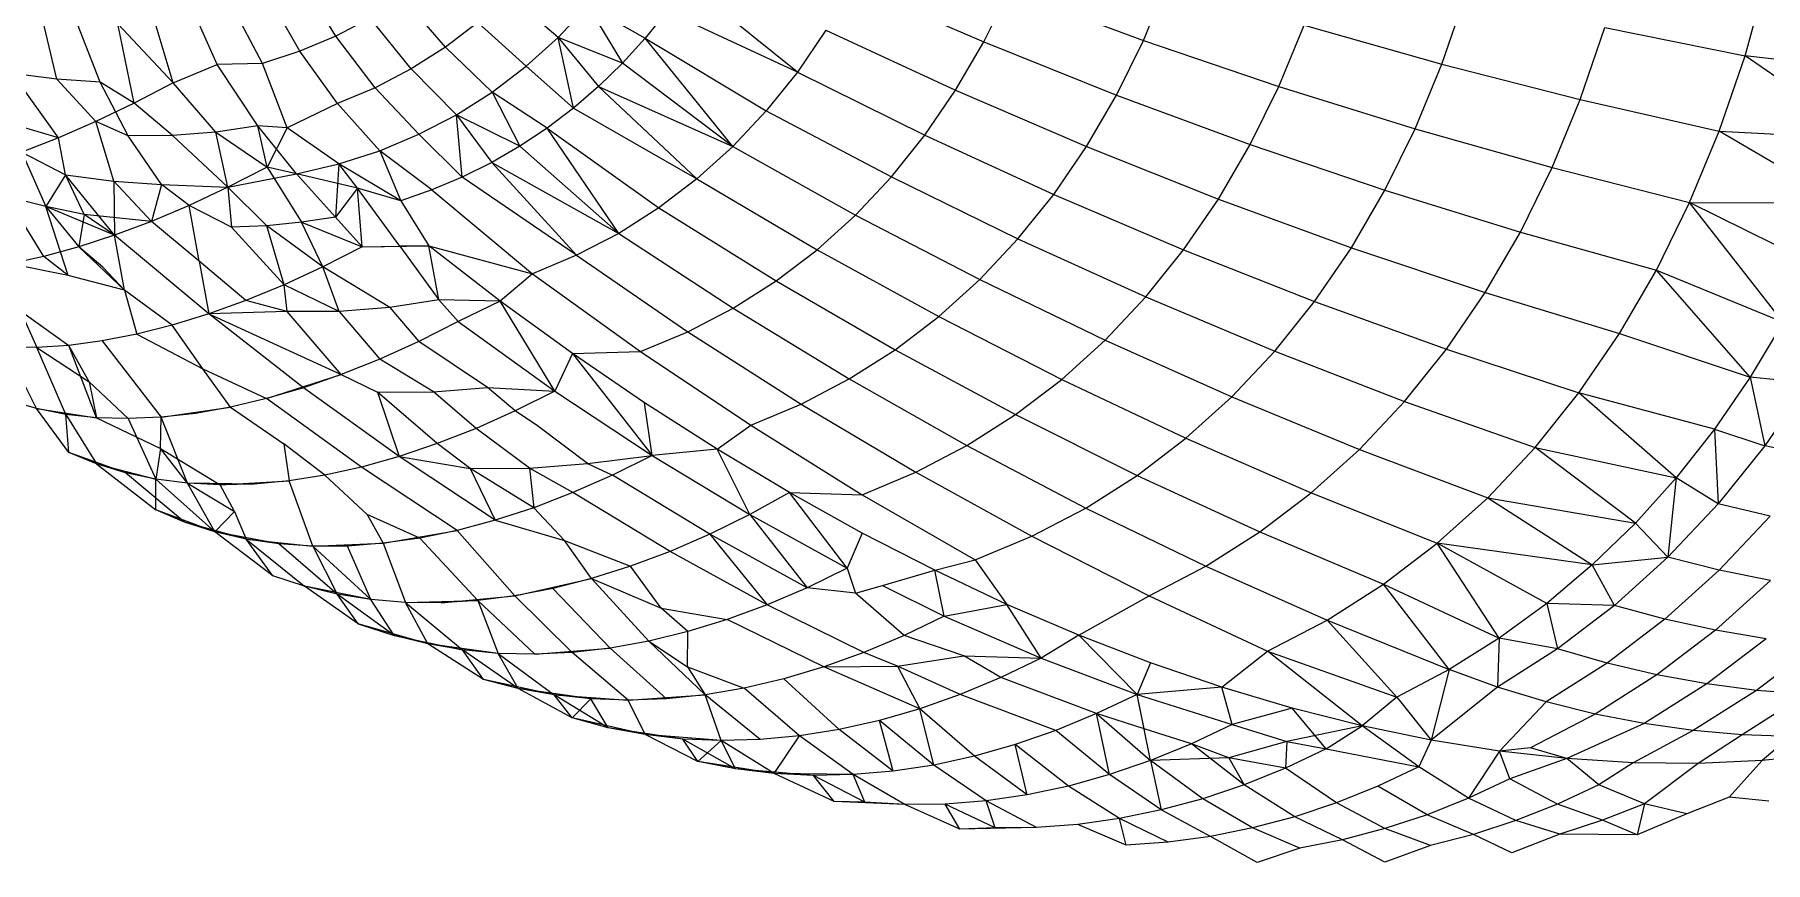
# Model space of a CAD drawing. Header units: inches. Extents: x 17 to 4615, y 5 to 3256.
# Drawn here: x 3233.733 to 3235.395, y 2579.29 to 2580.085 of the extents above; entities that cross this region are included whole.
import ezdxf

# ---------------------------------------------------------------- set-up
doc = ezdxf.new("R2010")
doc.units = ezdxf.units.IN
doc.header["$MEASUREMENT"] = 0

msp = doc.modelspace()

# ---------------------------------------------------------------- linework, layer by layer
for p, q in [((3235.3754, 2580.0646), (3235.3964, 2580.1402)), ((3233.9875, 2580.0691), (3233.9566, 2580.1233)), ((3234.022, 2580.0835), (3233.9894, 2580.1371)), ((3234.2354, 2580.0824), (3234.1876, 2580.1232)), ((3234.4652, 2580.0491), (3234.3592, 2580.1345)), ((3234.5179, 2580.1325), (3234.6442, 2580.0781)), ((3234.6442, 2580.0781), (3234.6685, 2580.1273)), ((3234.6685, 2580.1273), (3234.7976, 2580.0796)), ((3234.7976, 2580.0796), (3234.8206, 2580.1352)), ((3235.0843, 2580.0568), (3235.1068, 2580.1224)), ((3233.7539, 2580.0423), (3233.7393, 2580.1045)), ((3233.8656, 2580.0388), (3233.8416, 2580.1192)), ((3233.9516, 2580.0574), (3233.9224, 2580.1123)), ((3234.1271, 2580.073), (3234.0864, 2580.1207)), ((3234.2354, 2580.0824), (3234.264, 2580.1128)), ((3234.264, 2580.1128), (3234.3191, 2580.0818)), ((3234.264, 2580.1128), (3234.2973, 2580.0578)), ((3234.3398, 2580.1074), (3234.3191, 2580.0818)), ((3234.4652, 2580.0491), (3234.3398, 2580.1074)), ((3233.7955, 2580.0395), (3233.7737, 2580.0952)), ((3233.8281, 2580.0194), (3233.8125, 2580.0954)), ((3233.8125, 2580.0954), (3233.8656, 2580.0388)), ((3233.908, 2580.0563), (3233.8869, 2580.1039)), ((3234.055, 2580.1008), (3234.022, 2580.0835)), ((3234.0943, 2580.0521), (3234.055, 2580.1008)), ((3234.1583, 2580.0967), (3234.1271, 2580.073)), ((3234.2047, 2580.0548), (3234.1583, 2580.0967)), ((3234.4927, 2580.0894), (3234.4652, 2580.0491)), ((3234.4927, 2580.0894), (3234.6172, 2580.0317)), ((3234.9276, 2580.0353), (3234.952, 2580.0943)), ((3234.952, 2580.0943), (3235.0843, 2580.0568)), ((3235.2172, 2580.0229), (3235.2408, 2580.0918)), ((3235.2408, 2580.0918), (3235.3754, 2580.0646)), ((3234.022, 2580.0835), (3233.9875, 2580.0691)), ((3234.0597, 2580.034), (3234.022, 2580.0835)), ((3234.1271, 2580.073), (3234.0943, 2580.0521)), ((3234.1722, 2580.03), (3234.1271, 2580.073)), ((3234.2047, 2580.0548), (3234.2354, 2580.0824)), ((3234.2973, 2580.0578), (3234.2354, 2580.0824)), ((3234.2354, 2580.0824), (3234.2743, 2580.0353)), ((3234.2502, 2580.0145), (3234.2354, 2580.0824)), ((3234.3191, 2580.0818), (3234.2973, 2580.0578)), ((3234.3191, 2580.0818), (3234.4353, 2580.0118)), ((3234.4031, 2579.9776), (3234.3191, 2580.0818)), ((3234.6172, 2580.0317), (3234.6442, 2580.0781)), ((3234.6442, 2580.0781), (3234.7716, 2580.027)), ((3234.7716, 2580.027), (3234.7976, 2580.0796)), ((3234.7976, 2580.0796), (3234.9276, 2580.0353)), ((3233.8656, 2580.0388), (3233.908, 2580.0563)), ((3233.9516, 2580.0574), (3233.908, 2580.0563)), ((3233.947, 2579.9975), (3233.908, 2580.0563)), ((3233.9875, 2580.0691), (3233.9516, 2580.0574)), ((3233.9751, 2579.9957), (3233.9516, 2580.0574)), ((3234.0236, 2580.0189), (3233.9875, 2580.0691)), ((3234.1722, 2580.03), (3234.2047, 2580.0548)), ((3234.2502, 2580.0145), (3234.2047, 2580.0548)), ((3234.2973, 2580.0578), (3234.2743, 2580.0353)), ((3234.4031, 2579.9776), (3234.2973, 2580.0578)), ((3235.0585, 2579.9946), (3235.0843, 2580.0568)), ((3235.0843, 2580.0568), (3235.2172, 2580.0229)), ((3235.3506, 2579.9924), (3235.3754, 2580.0646)), ((3235.4915, 2579.9849), (3235.3754, 2580.0646)), ((3235.5127, 2580.049), (3235.3754, 2580.0646)), ((3233.7554, 2579.9861), (3233.7113, 2580.0479)), ((3233.7539, 2580.0423), (3233.7113, 2580.0479)), ((3233.7913, 2580.0018), (3233.7539, 2580.0423)), ((3233.7955, 2580.0395), (3233.7539, 2580.0423)), ((3233.8225, 2579.988), (3233.7955, 2580.0395)), ((3233.8281, 2580.0194), (3233.7955, 2580.0395)), ((3233.8656, 2580.0388), (3233.8281, 2580.0194)), ((3233.9067, 2579.9913), (3233.8656, 2580.0388)), ((3234.0943, 2580.0521), (3234.0597, 2580.034)), ((3234.1379, 2580.0082), (3234.0943, 2580.0521)), ((3234.4652, 2580.0491), (3234.4353, 2580.0118)), ((3234.4652, 2580.0491), (3234.5876, 2579.9886)), ((3234.0597, 2580.034), (3234.0236, 2580.0189)), ((3234.1018, 2579.9894), (3234.0597, 2580.034)), ((3234.1379, 2580.0082), (3234.1722, 2580.03)), ((3234.225, 2579.9954), (3234.1722, 2580.03)), ((3234.1722, 2580.03), (3234.1988, 2579.978)), ((3234.2743, 2580.0353), (3234.2502, 2580.0145)), ((3234.2743, 2580.0353), (3234.4031, 2579.9776)), ((3234.3687, 2579.9466), (3234.2743, 2580.0353)), ((3234.5876, 2579.9886), (3234.6172, 2580.0317)), ((3234.6172, 2580.0317), (3234.7429, 2579.9777)), ((3234.7429, 2579.9777), (3234.7716, 2580.027)), ((3234.7716, 2580.027), (3234.9001, 2579.9796)), ((3234.9001, 2579.9796), (3234.9276, 2580.0353)), ((3234.9276, 2580.0353), (3235.0585, 2579.9946)), ((3235.1901, 2579.9574), (3235.2172, 2580.0229)), ((3235.2172, 2580.0229), (3235.3506, 2579.9924)), ((3233.7554, 2579.9861), (3233.6891, 2580.0056)), ((3233.8281, 2580.0194), (3233.7913, 2580.0018)), ((3233.8651, 2579.9881), (3233.8281, 2580.0194)), ((3234.0236, 2580.0189), (3233.9751, 2579.9957)), ((3234.0641, 2579.9736), (3234.0236, 2580.0189)), ((3234.1018, 2579.9894), (3234.1379, 2580.0082)), ((3234.1988, 2579.978), (3234.1379, 2580.0082)), ((3234.1379, 2580.0082), (3234.1716, 2579.9622)), ((3234.1433, 2579.9483), (3234.1379, 2580.0082)), ((3234.2502, 2580.0145), (3234.225, 2579.9954)), ((3234.2502, 2580.0145), (3234.3687, 2579.9466)), ((3234.4353, 2580.0118), (3234.4031, 2579.9776)), ((3234.4353, 2580.0118), (3234.5555, 2579.9486)), ((3233.7913, 2580.0018), (3233.7554, 2579.9861)), ((3233.8088, 2579.9443), (3233.7913, 2580.0018)), ((3233.8225, 2579.988), (3233.7913, 2580.0018)), ((3233.8651, 2579.9881), (3233.8225, 2579.988)), ((3233.8544, 2579.9413), (3233.8225, 2579.988)), ((3233.9067, 2579.9913), (3233.8651, 2579.9881)), ((3233.9182, 2579.9386), (3233.8651, 2579.9881)), ((3233.947, 2579.9975), (3233.9067, 2579.9913)), ((3233.9182, 2579.9386), (3233.9067, 2579.9913)), ((3233.9067, 2579.9913), (3233.9559, 2579.9579)), ((3233.9842, 2579.9513), (3233.947, 2579.9975)), ((3233.9751, 2579.9957), (3233.947, 2579.9975)), ((3233.9559, 2579.9579), (3233.947, 2579.9975)), ((3233.9751, 2579.9957), (3233.9559, 2579.9579)), ((3234.0249, 2579.9609), (3233.9751, 2579.9957)), ((3234.0641, 2579.9736), (3234.1018, 2579.9894)), ((3234.1433, 2579.9483), (3234.1018, 2579.9894)), ((3234.225, 2579.9954), (3234.1988, 2579.978)), ((3234.225, 2579.9954), (3234.3322, 2579.9188)), ((3234.2936, 2579.8943), (3234.225, 2579.9954)), ((3234.5555, 2579.9486), (3234.5876, 2579.9886)), ((3234.5876, 2579.9886), (3234.7114, 2579.9316)), ((3235.0295, 2579.9357), (3235.0585, 2579.9946)), ((3235.0585, 2579.9946), (3235.1901, 2579.9574)), ((3235.3222, 2579.9238), (3235.3506, 2579.9924)), ((3235.3506, 2579.9924), (3235.4915, 2579.9849)), ((3235.4676, 2579.9236), (3235.3506, 2579.9924)), ((3233.7554, 2579.9861), (3233.7204, 2579.9724)), ((3233.7204, 2579.9724), (3233.7624, 2579.9504)), ((3233.7204, 2579.9724), (3233.7435, 2579.92)), ((3233.7624, 2579.9504), (3233.7554, 2579.9861)), ((3234.0249, 2579.9609), (3234.0641, 2579.9736)), ((3234.0641, 2579.9736), (3234.0842, 2579.9255)), ((3234.1142, 2579.936), (3234.0641, 2579.9736)), ((3234.1988, 2579.978), (3234.1716, 2579.9622)), ((3234.1988, 2579.978), (3234.2936, 2579.8943)), ((3234.4031, 2579.9776), (3234.3687, 2579.9466)), ((3234.4031, 2579.9776), (3234.521, 2579.9119)), ((3234.7114, 2579.9316), (3234.7429, 2579.9777)), ((3234.7429, 2579.9777), (3234.8696, 2579.9272)), ((3234.8696, 2579.9272), (3234.9001, 2579.9796)), ((3234.9001, 2579.9796), (3235.0295, 2579.9357)), ((3233.9559, 2579.9579), (3233.9182, 2579.9386)), ((3233.9559, 2579.9579), (3233.989, 2579.9049)), ((3233.9842, 2579.9513), (3233.9559, 2579.9579)), ((3233.9842, 2579.9513), (3234.0249, 2579.9609)), ((3234.0249, 2579.9609), (3234.0215, 2579.91)), ((3234.0428, 2579.9377), (3234.0249, 2579.9609)), ((3234.0842, 2579.9255), (3234.0249, 2579.9609)), ((3234.1716, 2579.9622), (3234.1433, 2579.9483)), ((3234.1716, 2579.9622), (3234.2936, 2579.8943)), ((3234.2531, 2579.8732), (3234.1716, 2579.9622)), ((3235.1596, 2579.8955), (3235.1901, 2579.9574)), ((3235.1901, 2579.9574), (3235.3222, 2579.9238)), ((3233.7624, 2579.9504), (3233.7435, 2579.92)), ((3233.7624, 2579.9504), (3233.8088, 2579.9443)), ((3233.7801, 2579.9124), (3233.7624, 2579.9504)), ((3233.8095, 2579.8925), (3233.7624, 2579.9504)), ((3233.8088, 2579.9443), (3233.8544, 2579.9413)), ((3233.8088, 2579.9443), (3233.845, 2579.9058)), ((3233.8088, 2579.9443), (3233.8095, 2579.8925)), ((3233.8544, 2579.9413), (3233.845, 2579.9058)), ((3233.8544, 2579.9413), (3233.9182, 2579.9386)), ((3233.8812, 2579.9212), (3233.8544, 2579.9413)), ((3233.9182, 2579.9386), (3233.8812, 2579.9212)), ((3233.9182, 2579.9386), (3233.9842, 2579.9513)), ((3233.9182, 2579.9386), (3233.9218, 2579.9001)), ((3233.9558, 2579.9016), (3233.9182, 2579.9386)), ((3233.9842, 2579.9513), (3234.0215, 2579.91)), ((3234.0428, 2579.9377), (3233.9842, 2579.9513)), ((3234.1433, 2579.9483), (3234.1142, 2579.936)), ((3234.2531, 2579.8732), (3234.1433, 2579.9483)), ((3234.3687, 2579.9466), (3234.3322, 2579.9188)), ((3234.3687, 2579.9466), (3234.4841, 2579.8786)), ((3234.521, 2579.9119), (3234.5555, 2579.9486)), ((3234.5555, 2579.9486), (3234.6771, 2579.889)), ((3233.7435, 2579.92), (3233.7064, 2579.9294)), ((3233.7415, 2579.8721), (3233.7064, 2579.9294)), ((3234.0428, 2579.9377), (3234.0215, 2579.91)), ((3234.0472, 2579.8815), (3234.0428, 2579.9377)), ((3234.0842, 2579.9255), (3234.0428, 2579.9377)), ((3234.0835, 2579.8819), (3234.0428, 2579.9377)), ((3234.1142, 2579.936), (3234.0842, 2579.9255)), ((3234.0842, 2579.9255), (3234.1111, 2579.8822)), ((3234.1142, 2579.936), (3234.2108, 2579.8555)), ((3234.6771, 2579.889), (3234.7114, 2579.9316)), ((3234.7114, 2579.9316), (3234.8362, 2579.8784)), ((3234.8362, 2579.8784), (3234.8696, 2579.9272)), ((3234.8696, 2579.9272), (3234.9973, 2579.8804)), ((3234.9973, 2579.8804), (3235.0295, 2579.9357)), ((3235.0295, 2579.9357), (3235.1596, 2579.8955)), ((3235.2903, 2579.859), (3235.3222, 2579.9238)), ((3235.412, 2579.8091), (3235.3222, 2579.9238)), ((3235.4411, 2579.8649), (3235.3222, 2579.9238)), ((3235.3222, 2579.9238), (3235.4676, 2579.9236)), ((3233.7801, 2579.9124), (3233.7435, 2579.92)), ((3233.765, 2579.8537), (3233.7435, 2579.92)), ((3233.8095, 2579.8925), (3233.7435, 2579.92)), ((3233.7435, 2579.92), (3233.775, 2579.8812)), ((3233.7801, 2579.9124), (3233.775, 2579.8812)), ((3233.8095, 2579.8925), (3233.7801, 2579.9124)), ((3233.845, 2579.9058), (3233.7801, 2579.9124)), ((3233.845, 2579.9058), (3233.8095, 2579.8925)), ((3233.8812, 2579.9212), (3233.845, 2579.9058)), ((3233.8908, 2579.8675), (3233.845, 2579.9058)), ((3233.9218, 2579.9001), (3233.8812, 2579.9212)), ((3233.8908, 2579.8675), (3233.8812, 2579.9212)), ((3233.989, 2579.9049), (3233.9558, 2579.9016)), ((3234.0215, 2579.91), (3233.989, 2579.9049)), ((3233.989, 2579.9049), (3234.0472, 2579.8815)), ((3234.0094, 2579.8622), (3233.989, 2579.9049)), ((3234.0215, 2579.91), (3234.0472, 2579.8815)), ((3234.3322, 2579.9188), (3234.2936, 2579.8943)), ((3234.3322, 2579.9188), (3234.4449, 2579.8488)), ((3234.4841, 2579.8786), (3234.521, 2579.9119)), ((3234.521, 2579.9119), (3234.6403, 2579.8499)), ((3233.8095, 2579.8925), (3233.775, 2579.8812)), ((3233.8998, 2579.817), (3233.8095, 2579.8925)), ((3233.8188, 2579.8398), (3233.8095, 2579.8925)), ((3233.9558, 2579.9016), (3233.9218, 2579.9001)), ((3233.9722, 2579.845), (3233.9218, 2579.9001)), ((3234.0094, 2579.8622), (3233.9558, 2579.9016)), ((3233.9722, 2579.845), (3233.9558, 2579.9016)), ((3234.2936, 2579.8943), (3234.2531, 2579.8732)), ((3234.2936, 2579.8943), (3234.4036, 2579.8225)), ((3234.6403, 2579.8499), (3234.6771, 2579.889)), ((3234.6771, 2579.889), (3234.7999, 2579.8332)), ((3235.1258, 2579.8374), (3235.1596, 2579.8955)), ((3235.1596, 2579.8955), (3235.2903, 2579.859)), ((3233.7415, 2579.8721), (3233.7091, 2579.865)), ((3233.775, 2579.8812), (3233.7415, 2579.8721)), ((3233.765, 2579.8537), (3233.7415, 2579.8721)), ((3233.7981, 2579.8619), (3233.775, 2579.8812)), ((3233.775, 2579.8812), (3233.8188, 2579.8398)), ((3234.0472, 2579.8815), (3234.0094, 2579.8622)), ((3234.0472, 2579.8815), (3234.1111, 2579.8822)), ((3234.0472, 2579.8815), (3234.0835, 2579.8819)), ((3234.1111, 2579.8822), (3234.0835, 2579.8819)), ((3234.0835, 2579.8819), (3234.121, 2579.8304)), ((3234.1799, 2579.8293), (3234.1111, 2579.8822)), ((3234.121, 2579.8304), (3234.1111, 2579.8822)), ((3234.1111, 2579.8822), (3234.2108, 2579.8555)), ((3234.2531, 2579.8732), (3234.2108, 2579.8555)), ((3234.2531, 2579.8732), (3234.3601, 2579.7998)), ((3234.4449, 2579.8488), (3234.4841, 2579.8786)), ((3234.4841, 2579.8786), (3234.601, 2579.8144)), ((3234.7999, 2579.8332), (3234.8362, 2579.8784)), ((3234.8362, 2579.8784), (3234.962, 2579.8289)), ((3234.962, 2579.8289), (3234.9973, 2579.8804)), ((3234.9973, 2579.8804), (3235.1258, 2579.8374)), ((3233.765, 2579.8537), (3233.7091, 2579.865)), ((3233.8188, 2579.8398), (3233.7981, 2579.8619)), ((3233.9356, 2579.8299), (3233.8908, 2579.8675)), ((3233.8908, 2579.8675), (3233.8998, 2579.817)), ((3234.0094, 2579.8622), (3233.9722, 2579.845)), ((3234.0251, 2579.8194), (3234.0094, 2579.8622)), ((3234.0738, 2579.8231), (3234.0094, 2579.8622)), ((3234.2108, 2579.8555), (3234.1799, 2579.8293)), ((3234.2108, 2579.8555), (3234.3147, 2579.7808)), ((3235.2548, 2579.7981), (3235.2903, 2579.859)), ((3235.2903, 2579.859), (3235.412, 2579.8091)), ((3235.3802, 2579.7562), (3235.2903, 2579.859)), ((3233.8188, 2579.8398), (3233.765, 2579.8537)), ((3233.8648, 2579.8061), (3233.8188, 2579.8398)), ((3233.8188, 2579.8398), (3233.8307, 2579.7974)), ((3233.9722, 2579.845), (3233.9356, 2579.8299)), ((3233.9752, 2579.8192), (3233.9722, 2579.845)), ((3234.0251, 2579.8194), (3233.9722, 2579.845)), ((3234.4036, 2579.8225), (3234.4449, 2579.8488)), ((3234.4449, 2579.8488), (3234.5592, 2579.7826)), ((3234.601, 2579.8144), (3234.6403, 2579.8499)), ((3234.6403, 2579.8499), (3234.7609, 2579.7917)), ((3233.9356, 2579.8299), (3233.8998, 2579.817)), ((3233.9752, 2579.8192), (3233.9356, 2579.8299)), ((3234.0738, 2579.8231), (3234.0251, 2579.8194)), ((3234.121, 2579.8304), (3234.0738, 2579.8231)), ((3234.0738, 2579.8231), (3234.1015, 2579.7906)), ((3234.1799, 2579.8293), (3234.121, 2579.8304)), ((3234.1395, 2579.8097), (3234.121, 2579.8304)), ((3234.1799, 2579.8293), (3234.1395, 2579.8097)), ((3234.2491, 2579.7791), (3234.1799, 2579.8293)), ((3234.2324, 2579.7428), (3234.1799, 2579.8293)), ((3234.3601, 2579.7998), (3234.4036, 2579.8225)), ((3234.4036, 2579.8225), (3234.5151, 2579.7546)), ((3234.7609, 2579.7917), (3234.7999, 2579.8332)), ((3234.7999, 2579.8332), (3234.9237, 2579.7811)), ((3234.9237, 2579.7811), (3234.962, 2579.8289)), ((3234.962, 2579.8289), (3235.0886, 2579.7832)), ((3235.0886, 2579.7832), (3235.1258, 2579.8374)), ((3235.1258, 2579.8374), (3235.2548, 2579.7981)), ((3233.7189, 2579.8199), (3233.7655, 2579.7867)), ((3233.7189, 2579.8199), (3233.7347, 2579.7847)), ((3233.8648, 2579.8061), (3233.8307, 2579.7974)), ((3233.8998, 2579.817), (3233.8648, 2579.8061)), ((3233.8943, 2579.7641), (3233.8648, 2579.8061)), ((3233.9752, 2579.8192), (3233.8998, 2579.817)), ((3233.991, 2579.7461), (3233.8998, 2579.817)), ((3233.8998, 2579.817), (3234.0272, 2579.7587)), ((3234.0251, 2579.8194), (3233.9752, 2579.8192)), ((3234.0272, 2579.7587), (3233.9752, 2579.8192)), ((3234.0251, 2579.8194), (3234.0641, 2579.7736)), ((3234.1395, 2579.8097), (3234.1015, 2579.7906)), ((3234.1395, 2579.8097), (3234.2324, 2579.7428)), ((3234.5592, 2579.7826), (3234.601, 2579.8144)), ((3234.601, 2579.8144), (3234.7191, 2579.754)), ((3235.412, 2579.8091), (3235.3802, 2579.7562)), ((3233.7976, 2579.791), (3233.7655, 2579.7867)), ((3233.8307, 2579.7974), (3233.7976, 2579.791)), ((3233.7976, 2579.791), (3233.8542, 2579.7178)), ((3233.8307, 2579.7974), (3233.8943, 2579.7641)), ((3234.1015, 2579.7906), (3234.0641, 2579.7736)), ((3234.1677, 2579.7462), (3234.1015, 2579.7906)), ((3234.3147, 2579.7808), (3234.3601, 2579.7998)), ((3234.3601, 2579.7998), (3234.4688, 2579.7304)), ((3234.7191, 2579.754), (3234.7609, 2579.7917)), ((3234.7609, 2579.7917), (3234.8825, 2579.7373)), ((3235.2159, 2579.7413), (3235.2548, 2579.7981)), ((3235.2548, 2579.7981), (3235.3802, 2579.7562)), ((3233.7347, 2579.7847), (3233.705, 2579.7849)), ((3233.7345, 2579.726), (3233.705, 2579.7849)), ((3233.7655, 2579.7867), (3233.7347, 2579.7847)), ((3233.7347, 2579.7847), (3233.785, 2579.7517)), ((3233.7625, 2579.7205), (3233.7347, 2579.7847)), ((3233.785, 2579.7517), (3233.7655, 2579.7867)), ((3233.7919, 2579.7173), (3233.7655, 2579.7867)), ((3234.0641, 2579.7736), (3234.0272, 2579.7587)), ((3234.1156, 2579.7422), (3234.0641, 2579.7736)), ((3234.2491, 2579.7791), (3234.2324, 2579.7428)), ((3234.2491, 2579.7791), (3234.3147, 2579.7808)), ((3234.3185, 2579.7317), (3234.2491, 2579.7791)), ((3234.2491, 2579.7791), (3234.3258, 2579.681)), ((3234.3147, 2579.7808), (3234.4204, 2579.7101)), ((3234.5151, 2579.7546), (3234.5592, 2579.7826)), ((3234.5592, 2579.7826), (3234.6748, 2579.7203)), ((3234.8825, 2579.7373), (3234.9237, 2579.7811)), ((3234.9237, 2579.7811), (3235.0484, 2579.733)), ((3235.0484, 2579.733), (3235.0886, 2579.7832)), ((3235.0886, 2579.7832), (3235.2159, 2579.7413)), ((3233.8943, 2579.7641), (3233.9554, 2579.7356)), ((3233.9207, 2579.7274), (3233.8943, 2579.7641)), ((3233.9554, 2579.7356), (3234.0272, 2579.7587)), ((3234.0272, 2579.7587), (3233.991, 2579.7461)), ((3234.0272, 2579.7587), (3234.062, 2579.7419)), ((3235.3802, 2579.7562), (3235.346, 2579.7064)), ((3235.4355, 2579.7506), (3235.3802, 2579.7562)), ((3235.3802, 2579.7562), (3235.3943, 2579.6903)), ((3233.785, 2579.7517), (3233.8224, 2579.7164)), ((3233.785, 2579.7517), (3233.7919, 2579.7173)), ((3233.991, 2579.7461), (3233.9554, 2579.7356)), ((3234.0827, 2579.68), (3233.991, 2579.7461)), ((3234.062, 2579.7419), (3234.1156, 2579.7422)), ((3234.1194, 2579.6924), (3234.062, 2579.7419)), ((3234.062, 2579.7419), (3234.0827, 2579.68)), ((3234.1156, 2579.7422), (3234.1677, 2579.7462)), ((3234.1566, 2579.707), (3234.1156, 2579.7422)), ((3234.1677, 2579.7462), (3234.2324, 2579.7428)), ((3234.1943, 2579.7238), (3234.1677, 2579.7462)), ((3234.2324, 2579.7428), (3234.1943, 2579.7238)), ((3234.2324, 2579.7428), (3234.3258, 2579.681)), ((3234.4688, 2579.7304), (3234.5151, 2579.7546)), ((3234.5151, 2579.7546), (3234.628, 2579.6905)), ((3234.6748, 2579.7203), (3234.7191, 2579.754)), ((3234.7191, 2579.754), (3234.8384, 2579.6976)), ((3235.1737, 2579.6888), (3235.2159, 2579.7413)), ((3235.3092, 2579.6597), (3235.2159, 2579.7413)), ((3235.346, 2579.7064), (3235.2159, 2579.7413)), ((3235.4355, 2579.7506), (3235.3943, 2579.6903)), ((3233.7345, 2579.726), (3233.7078, 2579.7338)), ((3233.7625, 2579.7205), (3233.7345, 2579.726)), ((3233.7655, 2579.684), (3233.7345, 2579.726)), ((3233.7345, 2579.726), (3233.7919, 2579.7173)), ((3233.8542, 2579.7178), (3233.9207, 2579.7274)), ((3233.9207, 2579.7274), (3233.887, 2579.7215)), ((3233.9554, 2579.7356), (3233.9207, 2579.7274)), ((3233.9207, 2579.7274), (3233.972, 2579.6922)), ((3234.0467, 2579.6699), (3233.9554, 2579.7356)), ((3234.1943, 2579.7238), (3234.1566, 2579.707)), ((3234.2157, 2579.7096), (3234.1943, 2579.7238)), ((3234.3881, 2579.6871), (3234.3185, 2579.7317)), ((3234.3258, 2579.681), (3234.3185, 2579.7317)), ((3234.4204, 2579.7101), (3234.4688, 2579.7304)), ((3234.4688, 2579.7304), (3234.5789, 2579.6649)), ((3234.8384, 2579.6976), (3234.8825, 2579.7373)), ((3234.8825, 2579.7373), (3235.005, 2579.6869)), ((3235.005, 2579.6869), (3235.0484, 2579.733)), ((3235.0484, 2579.733), (3235.1737, 2579.6888)), ((3233.7919, 2579.7173), (3233.7625, 2579.7205)), ((3233.7625, 2579.7205), (3233.792, 2579.6731)), ((3233.7655, 2579.684), (3233.7625, 2579.7205)), ((3233.8224, 2579.7164), (3233.7919, 2579.7173)), ((3233.7919, 2579.7173), (3233.8536, 2579.6876)), ((3233.8542, 2579.7178), (3233.8224, 2579.7164)), ((3233.8224, 2579.7164), (3233.849, 2579.6583)), ((3233.8536, 2579.6876), (3233.8542, 2579.7178)), ((3233.887, 2579.7215), (3233.8542, 2579.7178)), ((3233.8794, 2579.6544), (3233.8542, 2579.7178)), ((3234.1566, 2579.707), (3234.1194, 2579.6924)), ((3234.208, 2579.6689), (3234.1566, 2579.707)), ((3234.2636, 2579.6732), (3234.2157, 2579.7096)), ((3234.3881, 2579.6871), (3234.4204, 2579.7101)), ((3234.4204, 2579.7101), (3234.5275, 2579.6434)), ((3234.628, 2579.6905), (3234.6748, 2579.7203)), ((3234.6748, 2579.7203), (3234.7916, 2579.6619)), ((3235.346, 2579.7064), (3235.3092, 2579.6597)), ((3235.346, 2579.7064), (3235.3943, 2579.6903)), ((3235.346, 2579.7064), (3235.3496, 2579.6346)), ((3234.0115, 2579.6621), (3233.972, 2579.6922)), ((3233.972, 2579.6922), (3233.977, 2579.6566)), ((3234.1194, 2579.6924), (3234.0827, 2579.68)), ((3234.1509, 2579.6686), (3234.1194, 2579.6924)), ((3234.5789, 2579.6649), (3234.628, 2579.6905)), ((3234.628, 2579.6905), (3234.7422, 2579.6306)), ((3234.7916, 2579.6619), (3234.8384, 2579.6976)), ((3234.8384, 2579.6976), (3234.9587, 2579.6451)), ((3235.1283, 2579.6405), (3235.1737, 2579.6888)), ((3235.1737, 2579.6888), (3235.3092, 2579.6597)), ((3235.2701, 2579.6162), (3235.1737, 2579.6888)), ((3235.3943, 2579.6903), (3235.3496, 2579.6346)), ((3235.4449, 2579.6795), (3235.3943, 2579.6903)), ((3233.792, 2579.6731), (3233.7655, 2579.684)), ((3233.8199, 2579.6645), (3233.7655, 2579.684)), ((3233.8199, 2579.6645), (3233.792, 2579.6731)), ((3233.792, 2579.6731), (3233.849, 2579.6583)), ((3233.792, 2579.6731), (3233.849, 2579.6287)), ((3233.8536, 2579.6876), (3233.849, 2579.6583)), ((3233.8536, 2579.6876), (3233.9109, 2579.6528)), ((3233.8794, 2579.6544), (3233.8536, 2579.6876)), ((3234.0827, 2579.68), (3234.0467, 2579.6699)), ((3234.175, 2579.6188), (3234.0827, 2579.68)), ((3234.0827, 2579.68), (3234.1509, 2579.6686)), ((3234.208, 2579.6689), (3234.2636, 2579.6732)), ((3234.2636, 2579.6732), (3234.3258, 2579.681)), ((3234.2636, 2579.6732), (3234.2876, 2579.662)), ((3234.3258, 2579.681), (3234.2876, 2579.662)), ((3234.3881, 2579.6871), (3234.3258, 2579.681)), ((3234.3258, 2579.681), (3234.4194, 2579.6243)), ((3234.4578, 2579.6454), (3234.3881, 2579.6871)), ((3234.4194, 2579.6243), (3234.3881, 2579.6871)), ((3234.9587, 2579.6451), (3235.005, 2579.6869)), ((3235.005, 2579.6869), (3235.1283, 2579.6405)), ((3233.849, 2579.6583), (3233.8199, 2579.6645)), ((3233.8767, 2579.617), (3233.8199, 2579.6645)), ((3233.8794, 2579.6544), (3233.849, 2579.6583)), ((3233.849, 2579.6583), (3233.9057, 2579.6077)), ((3233.849, 2579.6287), (3233.849, 2579.6583)), ((3233.9109, 2579.6528), (3233.977, 2579.6566)), ((3233.977, 2579.6566), (3233.9434, 2579.6535)), ((3234.0115, 2579.6621), (3233.977, 2579.6566)), ((3233.9997, 2579.5939), (3233.977, 2579.6566)), ((3234.0467, 2579.6699), (3234.0115, 2579.6621)), ((3234.052, 2579.6245), (3234.0115, 2579.6621)), ((3234.1385, 2579.6091), (3234.0467, 2579.6699)), ((3234.1509, 2579.6686), (3234.208, 2579.6689)), ((3234.2121, 2579.6309), (3234.1509, 2579.6686)), ((3234.1509, 2579.6686), (3234.175, 2579.6188)), ((3234.2496, 2579.6454), (3234.208, 2579.6689)), ((3234.208, 2579.6689), (3234.2121, 2579.6309)), ((3234.2876, 2579.662), (3234.2496, 2579.6454)), ((3234.381, 2579.6054), (3234.2876, 2579.662)), ((3234.5275, 2579.6434), (3234.5789, 2579.6649)), ((3234.5789, 2579.6649), (3234.6904, 2579.6035)), ((3234.7422, 2579.6306), (3234.7916, 2579.6619)), ((3234.7916, 2579.6619), (3234.9095, 2579.6077)), ((3235.3092, 2579.6597), (3235.2701, 2579.6162)), ((3235.3092, 2579.6597), (3235.3014, 2579.5834)), ((3235.3496, 2579.6346), (3235.3092, 2579.6597)), ((3233.9109, 2579.6528), (3233.8794, 2579.6544)), ((3233.9057, 2579.6077), (3233.8794, 2579.6544)), ((3233.8794, 2579.6544), (3233.9246, 2579.6274)), ((3233.9434, 2579.6535), (3233.8794, 2579.6544)), ((3233.9434, 2579.6535), (3233.9109, 2579.6528)), ((3233.9246, 2579.6274), (3233.9109, 2579.6528)), ((3234.2496, 2579.6454), (3234.2121, 2579.6309)), ((3234.3429, 2579.5889), (3234.2496, 2579.6454)), ((3234.4578, 2579.6454), (3234.4194, 2579.6243)), ((3234.5275, 2579.6066), (3234.4578, 2579.6454)), ((3234.513, 2579.5729), (3234.4578, 2579.6454)), ((3234.4578, 2579.6454), (3234.5275, 2579.6434)), ((3234.5275, 2579.6434), (3234.6361, 2579.5808)), ((3234.9095, 2579.6077), (3234.9587, 2579.6451)), ((3234.9587, 2579.6451), (3235.0798, 2579.5967)), ((3235.0798, 2579.5967), (3235.1283, 2579.6405)), ((3235.1283, 2579.6405), (3235.2701, 2579.6162)), ((3235.1283, 2579.6405), (3235.2287, 2579.5759)), ((3233.8767, 2579.617), (3233.849, 2579.6287)), ((3233.9057, 2579.6077), (3233.849, 2579.6287)), ((3233.9057, 2579.6077), (3233.9246, 2579.6274)), ((3233.9246, 2579.6274), (3233.9359, 2579.6007)), ((3234.1026, 2579.6017), (3234.052, 2579.6245)), ((3234.052, 2579.6245), (3234.0675, 2579.5967)), ((3234.2121, 2579.6309), (3234.175, 2579.6188)), ((3234.2417, 2579.5994), (3234.2121, 2579.6309)), ((3234.4194, 2579.6243), (3234.381, 2579.6054)), ((3234.4194, 2579.6243), (3234.513, 2579.5729)), ((3234.4194, 2579.6243), (3234.4745, 2579.5541)), ((3234.6904, 2579.6035), (3234.7422, 2579.6306)), ((3234.7422, 2579.6306), (3234.8575, 2579.5747)), ((3235.3496, 2579.6346), (3235.3014, 2579.5834)), ((3235.3995, 2579.6229), (3235.3496, 2579.6346)), ((3235.3995, 2579.6229), (3235.3507, 2579.571)), ((3233.9057, 2579.6077), (3233.8767, 2579.617)), ((3233.9359, 2579.6007), (3233.8767, 2579.617)), ((3233.9359, 2579.6007), (3233.9057, 2579.6077)), ((3233.9673, 2579.5961), (3233.9057, 2579.6077)), ((3233.9615, 2579.5656), (3233.9057, 2579.6077)), ((3234.0675, 2579.5967), (3234.1385, 2579.6091)), ((3234.1385, 2579.6091), (3234.1026, 2579.6017)), ((3234.175, 2579.6188), (3234.1385, 2579.6091)), ((3234.1385, 2579.6091), (3234.194, 2579.5464)), ((3234.175, 2579.6188), (3234.2417, 2579.5994)), ((3234.381, 2579.6054), (3234.3429, 2579.5889)), ((3234.4745, 2579.5541), (3234.381, 2579.6054)), ((3234.381, 2579.6054), (3234.4361, 2579.5377)), ((3234.5275, 2579.6066), (3234.513, 2579.5729)), ((3234.5971, 2579.5708), (3234.5275, 2579.6066)), ((3234.8575, 2579.5747), (3234.9095, 2579.6077)), ((3234.9095, 2579.6077), (3235.0283, 2579.5575)), ((3235.2701, 2579.6162), (3235.2287, 2579.5759)), ((3235.2701, 2579.6162), (3235.3014, 2579.5834)), ((3233.9673, 2579.5961), (3233.9359, 2579.6007)), ((3233.9615, 2579.5656), (3233.9359, 2579.6007)), ((3233.9359, 2579.6007), (3233.9917, 2579.5556)), ((3233.9359, 2579.6007), (3233.9997, 2579.5939)), ((3233.9997, 2579.5939), (3233.9673, 2579.5961)), ((3234.0231, 2579.5479), (3233.9673, 2579.5961)), ((3233.9997, 2579.5939), (3234.0675, 2579.5967)), ((3234.0332, 2579.5941), (3233.9997, 2579.5939)), ((3234.0555, 2579.5427), (3233.9997, 2579.5939)), ((3233.9997, 2579.5939), (3234.0231, 2579.5479)), ((3234.0675, 2579.5967), (3234.0332, 2579.5941)), ((3234.0555, 2579.5427), (3234.0332, 2579.5941)), ((3234.1026, 2579.6017), (3234.0675, 2579.5967)), ((3234.0675, 2579.5967), (3234.0888, 2579.5399)), ((3234.1582, 2579.5418), (3234.1026, 2579.6017)), ((3234.2417, 2579.5994), (3234.305, 2579.5747)), ((3234.2675, 2579.5628), (3234.2417, 2579.5994)), ((3234.3429, 2579.5889), (3234.305, 2579.5747)), ((3234.4361, 2579.5377), (3234.3429, 2579.5889)), ((3234.6361, 2579.5808), (3234.6904, 2579.6035)), ((3234.6904, 2579.6035), (3234.803, 2579.5462)), ((3235.0283, 2579.5575), (3235.0798, 2579.5967)), ((3235.1391, 2579.5055), (3235.0798, 2579.5967)), ((3235.185, 2579.539), (3235.0798, 2579.5967)), ((3235.2287, 2579.5759), (3235.0798, 2579.5967)), ((3234.305, 2579.5747), (3234.2675, 2579.5628)), ((3234.3343, 2579.5344), (3234.305, 2579.5747)), ((3234.513, 2579.5729), (3234.4745, 2579.5541)), ((3234.513, 2579.5729), (3234.5211, 2579.5487)), ((3234.5971, 2579.5708), (3234.6361, 2579.5808)), ((3234.6361, 2579.5808), (3234.6665, 2579.5381)), ((3234.803, 2579.5462), (3234.8575, 2579.5747)), ((3234.8575, 2579.5747), (3234.9739, 2579.5229)), ((3235.2287, 2579.5759), (3235.185, 2579.539)), ((3235.2287, 2579.5759), (3235.3014, 2579.5834)), ((3235.2499, 2579.537), (3235.2287, 2579.5759)), ((3235.3014, 2579.5834), (3235.2499, 2579.537)), ((3235.3507, 2579.571), (3235.3014, 2579.5834)), ((3233.9917, 2579.5556), (3233.9615, 2579.5656)), ((3234.0231, 2579.5479), (3233.9917, 2579.5556)), ((3234.0434, 2579.5195), (3233.9917, 2579.5556)), ((3234.0555, 2579.5427), (3233.9917, 2579.5556)), ((3234.194, 2579.5464), (3234.2675, 2579.5628)), ((3234.2675, 2579.5628), (3234.2305, 2579.5534)), ((3234.2675, 2579.5628), (3234.3343, 2579.5344)), ((3234.2675, 2579.5628), (3234.3225, 2579.5029)), ((3234.5211, 2579.5487), (3234.5469, 2579.5562)), ((3234.5469, 2579.5562), (3234.5971, 2579.5708)), ((3234.5469, 2579.5562), (3234.6063, 2579.5269)), ((3234.6665, 2579.5381), (3234.5971, 2579.5708)), ((3234.6063, 2579.5269), (3234.5971, 2579.5708)), ((3234.9739, 2579.5229), (3235.0283, 2579.5575)), ((3235.0283, 2579.5575), (3235.1391, 2579.5055)), ((3235.0911, 2579.4754), (3235.0283, 2579.5575)), ((3235.3507, 2579.571), (3235.2984, 2579.5239)), ((3235.4, 2579.561), (3235.347, 2579.5133)), ((3235.4, 2579.561), (3235.3507, 2579.571)), ((3234.0555, 2579.5427), (3234.0231, 2579.5479)), ((3234.0434, 2579.5195), (3234.0231, 2579.5479)), ((3234.0778, 2579.5083), (3234.0231, 2579.5479)), ((3234.0888, 2579.5399), (3234.0555, 2579.5427)), ((3234.0778, 2579.5083), (3234.0555, 2579.5427)), ((3234.0888, 2579.5399), (3234.1582, 2579.5418)), ((3234.1231, 2579.5396), (3234.0888, 2579.5399)), ((3234.0888, 2579.5399), (3234.1436, 2579.4943)), ((3234.1102, 2579.5001), (3234.0888, 2579.5399)), ((3234.1231, 2579.5396), (3234.194, 2579.5464)), ((3234.1582, 2579.5418), (3234.1231, 2579.5396)), ((3234.194, 2579.5464), (3234.1582, 2579.5418)), ((3234.1582, 2579.5418), (3234.213, 2579.4902)), ((3234.1582, 2579.5418), (3234.1779, 2579.491)), ((3234.2305, 2579.5534), (3234.194, 2579.5464)), ((3234.2489, 2579.492), (3234.194, 2579.5464)), ((3234.2854, 2579.4962), (3234.2305, 2579.5534)), ((3234.4745, 2579.5541), (3234.4361, 2579.5377)), ((3234.5211, 2579.5487), (3234.4745, 2579.5541)), ((3234.5677, 2579.5082), (3234.5211, 2579.5487)), ((3234.7357, 2579.5084), (3234.803, 2579.5462)), ((3234.803, 2579.5462), (3234.9168, 2579.4931)), ((3235.185, 2579.539), (3235.1391, 2579.5055)), ((3235.2499, 2579.537), (3235.185, 2579.539)), ((3235.185, 2579.539), (3235.1953, 2579.4954)), ((3234.3343, 2579.5344), (3234.3979, 2579.5237)), ((3234.36, 2579.5121), (3234.3343, 2579.5344)), ((3234.3979, 2579.5237), (3234.36, 2579.5121)), ((3234.4361, 2579.5377), (3234.3979, 2579.5237)), ((3234.4906, 2579.4781), (3234.3979, 2579.5237)), ((3234.5291, 2579.4919), (3234.4361, 2579.5377)), ((3234.6063, 2579.5269), (3234.5677, 2579.5082)), ((3234.6063, 2579.5269), (3234.6665, 2579.5381)), ((3234.6063, 2579.5269), (3234.6993, 2579.4865)), ((3234.7357, 2579.5084), (3234.6665, 2579.5381)), ((3234.6993, 2579.4865), (3234.6665, 2579.5381)), ((3234.9168, 2579.4931), (3234.9739, 2579.5229)), ((3234.9739, 2579.5229), (3235.0911, 2579.4754)), ((3235.041, 2579.4489), (3234.9739, 2579.5229)), ((3235.2499, 2579.537), (3235.1953, 2579.4954)), ((3235.2984, 2579.5239), (3235.243, 2579.4817)), ((3235.2984, 2579.5239), (3235.2499, 2579.537)), ((3235.347, 2579.5133), (3235.2984, 2579.5239)), ((3234.1102, 2579.5001), (3234.0434, 2579.5195)), ((3234.0434, 2579.5195), (3234.0778, 2579.5083)), ((3234.1102, 2579.5001), (3234.0778, 2579.5083)), ((3234.0778, 2579.5083), (3234.1436, 2579.4943)), ((3234.36, 2579.5121), (3234.3225, 2579.5029)), ((3234.3598, 2579.478), (3234.36, 2579.5121)), ((3234.5677, 2579.5082), (3234.5291, 2579.4919)), ((3234.6251, 2579.4886), (3234.5677, 2579.5082)), ((3234.7357, 2579.5084), (3234.6993, 2579.4865)), ((3234.8044, 2579.4819), (3234.7357, 2579.5084)), ((3234.7915, 2579.4517), (3234.7357, 2579.5084)), ((3235.347, 2579.5133), (3235.2908, 2579.4705)), ((3235.3956, 2579.5051), (3235.347, 2579.5133)), ((3234.1436, 2579.4943), (3234.1102, 2579.5001)), ((3234.1636, 2579.4661), (3234.1102, 2579.5001)), ((3234.1779, 2579.491), (3234.1102, 2579.5001)), ((3234.1779, 2579.491), (3234.1436, 2579.4943)), ((3234.1636, 2579.4661), (3234.1436, 2579.4943)), ((3234.1971, 2579.4573), (3234.1436, 2579.4943)), ((3234.213, 2579.4902), (3234.1779, 2579.491)), ((3234.1971, 2579.4573), (3234.1779, 2579.491)), ((3234.1779, 2579.491), (3234.2315, 2579.4511)), ((3234.213, 2579.4902), (3234.2854, 2579.4962)), ((3234.2489, 2579.492), (3234.213, 2579.4902)), ((3234.2854, 2579.4962), (3234.2489, 2579.492)), ((3234.3027, 2579.4461), (3234.2489, 2579.492)), ((3234.3225, 2579.5029), (3234.2854, 2579.4962)), ((3234.3394, 2579.4474), (3234.2854, 2579.4962)), ((3234.3765, 2579.4513), (3234.3225, 2579.5029)), ((3234.3225, 2579.5029), (3234.3598, 2579.478)), ((3234.5291, 2579.4919), (3234.4906, 2579.4781)), ((3234.5615, 2579.4788), (3234.5291, 2579.4919)), ((3234.8728, 2579.4585), (3234.9168, 2579.4931)), ((3234.9168, 2579.4931), (3235.041, 2579.4489)), ((3235.0076, 2579.4214), (3234.9168, 2579.4931)), ((3235.1391, 2579.5055), (3235.0911, 2579.4754)), ((3235.1391, 2579.5055), (3235.1376, 2579.4587)), ((3235.1953, 2579.4954), (3235.1376, 2579.4587)), ((3235.1953, 2579.4954), (3235.1391, 2579.5055)), ((3235.243, 2579.4817), (3235.1953, 2579.4954)), ((3235.3956, 2579.5051), (3235.3387, 2579.4617)), ((3235.444, 2579.4994), (3235.3864, 2579.4555)), ((3234.3598, 2579.478), (3234.4142, 2579.4577)), ((3234.3598, 2579.478), (3234.3765, 2579.4513)), ((3234.4906, 2579.4781), (3234.4522, 2579.4666)), ((3234.4906, 2579.4781), (3234.5615, 2579.4788)), ((3234.5828, 2579.4379), (3234.4906, 2579.4781)), ((3234.5615, 2579.4788), (3234.6251, 2579.4886)), ((3234.6216, 2579.4517), (3234.5615, 2579.4788)), ((3234.5615, 2579.4788), (3234.5828, 2579.4379)), ((3234.6251, 2579.4886), (3234.6993, 2579.4865)), ((3234.6605, 2579.4679), (3234.6251, 2579.4886)), ((3234.6993, 2579.4865), (3234.6605, 2579.4679)), ((3234.6993, 2579.4865), (3234.7915, 2579.4517)), ((3234.8044, 2579.4819), (3234.7915, 2579.4517)), ((3234.8728, 2579.4585), (3234.8044, 2579.4819)), ((3235.0911, 2579.4754), (3235.041, 2579.4489)), ((3235.0911, 2579.4754), (3235.074, 2579.4076)), ((3235.1376, 2579.4587), (3235.0911, 2579.4754)), ((3235.243, 2579.4817), (3235.1845, 2579.4445)), ((3235.2908, 2579.4705), (3235.243, 2579.4817)), ((3234.1971, 2579.4573), (3234.1636, 2579.4661)), ((3234.2315, 2579.4511), (3234.1636, 2579.4661)), ((3234.2315, 2579.4511), (3234.1971, 2579.4573)), ((3234.2668, 2579.4473), (3234.1971, 2579.4573)), ((3234.249, 2579.429), (3234.1971, 2579.4573)), ((3234.4142, 2579.4577), (3234.3765, 2579.4513)), ((3234.4522, 2579.4666), (3234.4142, 2579.4577)), ((3234.4673, 2579.4119), (3234.4142, 2579.4577)), ((3234.5055, 2579.418), (3234.4522, 2579.4666)), ((3234.6605, 2579.4679), (3234.6216, 2579.4517)), ((3234.7526, 2579.4332), (3234.6605, 2579.4679)), ((3234.8728, 2579.4585), (3234.7915, 2579.4517)), ((3234.9405, 2579.4383), (3234.8728, 2579.4585)), ((3234.8829, 2579.4227), (3234.8728, 2579.4585)), ((3235.1376, 2579.4587), (3235.074, 2579.4076)), ((3235.1845, 2579.4445), (3235.1376, 2579.4587)), ((3235.2908, 2579.4705), (3235.2315, 2579.4328)), ((3235.3387, 2579.4617), (3235.2786, 2579.4236)), ((3235.3387, 2579.4617), (3235.2908, 2579.4705)), ((3235.3864, 2579.4555), (3235.3387, 2579.4617)), ((3234.2668, 2579.4473), (3234.2315, 2579.4511)), ((3234.249, 2579.429), (3234.2315, 2579.4511)), ((3234.2836, 2579.4197), (3234.2315, 2579.4511)), ((3234.2315, 2579.4511), (3234.3027, 2579.4461)), ((3234.2668, 2579.4473), (3234.249, 2579.429)), ((3234.3027, 2579.4461), (3234.2668, 2579.4473)), ((3234.2836, 2579.4197), (3234.2668, 2579.4473)), ((3234.3027, 2579.4461), (3234.3765, 2579.4513)), ((3234.3394, 2579.4474), (3234.3027, 2579.4461)), ((3234.319, 2579.413), (3234.3027, 2579.4461)), ((3234.3765, 2579.4513), (3234.3394, 2579.4474)), ((3234.392, 2579.4073), (3234.3765, 2579.4513)), ((3234.4294, 2579.4083), (3234.3765, 2579.4513)), ((3234.6216, 2579.4517), (3234.5828, 2579.4379)), ((3234.7135, 2579.417), (3234.6216, 2579.4517)), ((3234.7915, 2579.4517), (3234.7526, 2579.4332)), ((3234.7915, 2579.4517), (3234.8829, 2579.4227)), ((3234.8045, 2579.3881), (3234.7915, 2579.4517)), ((3234.7983, 2579.4186), (3234.7915, 2579.4517)), ((3235.041, 2579.4489), (3235.0076, 2579.4214)), ((3235.041, 2579.4489), (3235.074, 2579.4076)), ((3235.1845, 2579.4445), (3235.1396, 2579.3972)), ((3235.2315, 2579.4328), (3235.1845, 2579.4445)), ((3235.3864, 2579.4555), (3235.3256, 2579.4169)), ((3235.4339, 2579.4518), (3235.3725, 2579.4128)), ((3235.4339, 2579.4518), (3235.3864, 2579.4555)), ((3234.2836, 2579.4197), (3234.249, 2579.429)), ((3234.319, 2579.413), (3234.249, 2579.429)), ((3234.5441, 2579.4267), (3234.5055, 2579.418)), ((3234.5828, 2579.4379), (3234.5441, 2579.4267)), ((3234.5573, 2579.3779), (3234.5441, 2579.4267)), ((3234.5962, 2579.3838), (3234.5441, 2579.4267)), ((3234.6352, 2579.3923), (3234.5828, 2579.4379)), ((3234.5962, 2579.3838), (3234.5828, 2579.4379)), ((3234.7526, 2579.4332), (3234.7135, 2579.417)), ((3234.7526, 2579.4332), (3234.8045, 2579.3881)), ((3234.7651, 2579.3746), (3234.7526, 2579.4332)), ((3234.7983, 2579.4186), (3234.7526, 2579.4332)), ((3234.8829, 2579.4227), (3234.8438, 2579.4041)), ((3234.9405, 2579.4383), (3234.8829, 2579.4227)), ((3234.8829, 2579.4227), (3234.9352, 2579.4065)), ((3235.0076, 2579.4214), (3234.9405, 2579.4383)), ((3234.9731, 2579.3994), (3234.9405, 2579.4383)), ((3235.2315, 2579.4328), (3235.1692, 2579.4002)), ((3235.2786, 2579.4236), (3235.2042, 2579.39)), ((3235.2786, 2579.4236), (3235.2315, 2579.4328)), ((3235.3256, 2579.4169), (3235.2786, 2579.4236)), ((3234.319, 2579.413), (3234.2836, 2579.4197)), ((3234.3552, 2579.4088), (3234.2836, 2579.4197)), ((3234.3552, 2579.4088), (3234.319, 2579.413)), ((3234.3695, 2579.3873), (3234.319, 2579.413)), ((3234.392, 2579.4073), (3234.319, 2579.413)), ((3234.392, 2579.4073), (3234.3552, 2579.4088)), ((3234.3695, 2579.3873), (3234.3552, 2579.4088)), ((3234.4059, 2579.3802), (3234.3552, 2579.4088)), ((3234.392, 2579.4073), (3234.3695, 2579.3873)), ((3234.4294, 2579.4083), (3234.392, 2579.4073)), ((3234.4059, 2579.3802), (3234.392, 2579.4073)), ((3234.443, 2579.3757), (3234.392, 2579.4073)), ((3234.4673, 2579.4119), (3234.4294, 2579.4083)), ((3234.443, 2579.3757), (3234.4673, 2579.4119)), ((3234.5055, 2579.418), (3234.4673, 2579.4119)), ((3234.5188, 2579.3746), (3234.4673, 2579.4119)), ((3234.5573, 2579.3779), (3234.5055, 2579.418)), ((3234.7135, 2579.417), (3234.6744, 2579.4034)), ((3234.7651, 2579.3746), (3234.7135, 2579.417)), ((3234.8438, 2579.4041), (3234.7983, 2579.4186)), ((3234.9352, 2579.4065), (3234.8796, 2579.3907)), ((3234.9352, 2579.4065), (3234.9339, 2579.3809)), ((3235.0076, 2579.4214), (3234.9352, 2579.4065)), ((3234.9352, 2579.4065), (3234.9731, 2579.3994)), ((3234.9731, 2579.3994), (3235.0076, 2579.4214)), ((3235.074, 2579.4076), (3235.0076, 2579.4214)), ((3235.062, 2579.382), (3235.0076, 2579.4214)), ((3235.074, 2579.4076), (3235.062, 2579.382)), ((3235.1396, 2579.3972), (3235.074, 2579.4076)), ((3235.3256, 2579.4169), (3235.2679, 2579.386)), ((3235.3725, 2579.4128), (3235.3256, 2579.4169)), ((3235.3725, 2579.4128), (3235.3305, 2579.3854)), ((3235.419, 2579.4112), (3235.3725, 2579.4128)), ((3235.419, 2579.4112), (3235.3919, 2579.3881)), ((3234.6352, 2579.3923), (3234.5962, 2579.3838)), ((3234.6744, 2579.4034), (3234.6352, 2579.3923)), ((3234.686, 2579.3553), (3234.6352, 2579.3923)), ((3234.686, 2579.3553), (3234.6744, 2579.4034)), ((3234.7255, 2579.3636), (3234.6744, 2579.4034)), ((3234.8438, 2579.4041), (3234.8045, 2579.3881)), ((3234.8796, 2579.3907), (3234.8045, 2579.3881)), ((3234.8944, 2579.3649), (3234.8438, 2579.4041)), ((3234.8796, 2579.3907), (3234.8438, 2579.4041)), ((3234.9339, 2579.3809), (3234.8796, 2579.3907)), ((3234.8796, 2579.3907), (3234.8944, 2579.3649)), ((3234.9731, 2579.3994), (3234.9339, 2579.3809)), ((3234.9731, 2579.3994), (3235.062, 2579.382)), ((3235.1396, 2579.3972), (3235.1099, 2579.352)), ((3235.1692, 2579.4002), (3235.1396, 2579.3972)), ((3235.2042, 2579.39), (3235.1396, 2579.3972)), ((3235.1494, 2579.3705), (3235.1396, 2579.3972)), ((3235.2042, 2579.39), (3235.1494, 2579.3705)), ((3235.2042, 2579.39), (3235.1692, 2579.4002)), ((3235.2679, 2579.386), (3235.2042, 2579.39)), ((3235.2349, 2579.3649), (3235.2042, 2579.39)), ((3235.452, 2579.394), (3235.3919, 2579.3881)), ((3234.4059, 2579.3802), (3234.3695, 2579.3873)), ((3234.443, 2579.3757), (3234.3695, 2579.3873)), ((3234.443, 2579.3757), (3234.4059, 2579.3802)), ((3234.4806, 2579.3739), (3234.4059, 2579.3802)), ((3234.4806, 2579.3739), (3234.443, 2579.3757)), ((3234.5007, 2579.3489), (3234.443, 2579.3757)), ((3234.5188, 2579.3746), (3234.443, 2579.3757)), ((3234.5188, 2579.3746), (3234.4806, 2579.3739)), ((3234.5299, 2579.3481), (3234.4806, 2579.3739)), ((3234.5007, 2579.3489), (3234.4806, 2579.3739)), ((3234.5573, 2579.3779), (3234.5188, 2579.3746)), ((3234.5684, 2579.3459), (3234.5188, 2579.3746)), ((3234.5299, 2579.3481), (3234.5188, 2579.3746)), ((3234.5962, 2579.3838), (3234.5573, 2579.3779)), ((3234.6465, 2579.3495), (3234.5962, 2579.3838)), ((3234.7651, 2579.3746), (3234.7255, 2579.3636)), ((3234.8045, 2579.3881), (3234.7651, 2579.3746)), ((3234.8147, 2579.3407), (3234.7651, 2579.3746)), ((3234.8045, 2579.3881), (3234.8147, 2579.3407)), ((3234.8546, 2579.3515), (3234.8045, 2579.3881)), ((3234.9339, 2579.3809), (3234.8944, 2579.3649)), ((3234.9829, 2579.3476), (3234.9339, 2579.3809)), ((3235.062, 2579.382), (3235.0227, 2579.3635)), ((3235.1099, 2579.352), (3235.062, 2579.382)), ((3235.2679, 2579.386), (3235.2349, 2579.3649)), ((3235.3305, 2579.3854), (3235.2679, 2579.386)), ((3235.3305, 2579.3854), (3235.2789, 2579.3467)), ((3235.3919, 2579.3881), (3235.3305, 2579.3854)), ((3235.3919, 2579.3881), (3235.3602, 2579.353)), ((3234.7255, 2579.3636), (3234.686, 2579.3553)), ((3234.7746, 2579.3324), (3234.7255, 2579.3636)), ((3234.8944, 2579.3649), (3234.8546, 2579.3515)), ((3234.9429, 2579.3342), (3234.8944, 2579.3649)), ((3235.0227, 2579.3635), (3234.9829, 2579.3476)), ((3235.07, 2579.3361), (3235.0227, 2579.3635)), ((3235.1494, 2579.3705), (3235.1099, 2579.352)), ((3235.1954, 2579.3464), (3235.1494, 2579.3705)), ((3235.2349, 2579.3649), (3235.1954, 2579.3464)), ((3235.2789, 2579.3467), (3235.2349, 2579.3649)), ((3234.5299, 2579.3481), (3234.5007, 2579.3489)), ((3234.5684, 2579.3459), (3234.5007, 2579.3489)), ((3234.5684, 2579.3459), (3234.5299, 2579.3481)), ((3234.6073, 2579.3464), (3234.5684, 2579.3459)), ((3234.6212, 2579.3224), (3234.5684, 2579.3459)), ((3234.6465, 2579.3495), (3234.6073, 2579.3464)), ((3234.6551, 2579.3236), (3234.6073, 2579.3464)), ((3234.6212, 2579.3224), (3234.6073, 2579.3464)), ((3234.686, 2579.3553), (3234.6465, 2579.3495)), ((3234.6948, 2579.3239), (3234.6465, 2579.3495)), ((3234.6551, 2579.3236), (3234.6465, 2579.3495)), ((3234.8147, 2579.3407), (3234.7746, 2579.3324)), ((3234.8546, 2579.3515), (3234.8147, 2579.3407)), ((3234.862, 2579.3153), (3234.8147, 2579.3407)), ((3234.9025, 2579.3234), (3234.8546, 2579.3515)), ((3234.9829, 2579.3476), (3234.9429, 2579.3342)), ((3235.0296, 2579.3228), (3234.9829, 2579.3476)), ((3235.1099, 2579.352), (3235.07, 2579.3361)), ((3235.1552, 2579.3305), (3235.1099, 2579.352)), ((3235.1954, 2579.3464), (3235.1552, 2579.3305)), ((3235.2385, 2579.3308), (3235.1954, 2579.3464)), ((3235.2789, 2579.3467), (3235.2385, 2579.3308)), ((3235.2789, 2579.3467), (3235.2719, 2579.3169)), ((3235.3196, 2579.3371), (3235.2789, 2579.3467)), ((3235.3602, 2579.353), (3235.3196, 2579.3371)), ((3235.3984, 2579.3492), (3235.3602, 2579.353)), ((3234.6948, 2579.3239), (3234.6212, 2579.3224)), ((3234.6551, 2579.3236), (3234.6212, 2579.3224)), ((3234.6948, 2579.3239), (3234.6551, 2579.3236)), ((3234.7346, 2579.3268), (3234.6948, 2579.3239)), ((3234.7746, 2579.3324), (3234.7346, 2579.3268)), ((3234.7809, 2579.307), (3234.7346, 2579.3268)), ((3234.7809, 2579.307), (3234.7746, 2579.3324)), ((3234.8214, 2579.3098), (3234.7746, 2579.3324)), ((3234.9025, 2579.3234), (3234.862, 2579.3153)), ((3234.9429, 2579.3342), (3234.9025, 2579.3234)), ((3234.9478, 2579.304), (3234.9025, 2579.3234)), ((3234.9888, 2579.3121), (3234.9429, 2579.3342)), ((3235.07, 2579.3361), (3235.0296, 2579.3228)), ((3235.1145, 2579.3172), (3235.07, 2579.3361)), ((3235.1552, 2579.3305), (3235.1145, 2579.3172)), ((3235.1975, 2579.3175), (3235.1552, 2579.3305)), ((3235.2385, 2579.3308), (3235.1975, 2579.3175)), ((3235.2719, 2579.3169), (3235.2385, 2579.3308)), ((3235.3196, 2579.3371), (3235.2719, 2579.3169)), ((3234.8214, 2579.3098), (3234.7809, 2579.307)), ((3234.862, 2579.3153), (3234.8214, 2579.3098)), ((3234.9067, 2579.2904), (3234.862, 2579.3153)), ((3234.9888, 2579.3121), (3234.9478, 2579.304)), ((3235.0296, 2579.3228), (3234.9888, 2579.3121)), ((3235.0295, 2579.2907), (3234.9888, 2579.3121)), ((3235.0734, 2579.3065), (3235.0295, 2579.2907)), ((3235.0734, 2579.3065), (3235.0296, 2579.3228)), ((3235.1145, 2579.3172), (3235.0734, 2579.3065)), ((3235.1515, 2579.2995), (3235.1145, 2579.3172)), ((3235.1975, 2579.3175), (3235.1515, 2579.2995)), ((3235.2719, 2579.3169), (3235.1975, 2579.3175)), ((3234.9478, 2579.304), (3234.9067, 2579.2904))]:
    msp.add_line(p, q)

doc.saveas('drawing.dxf')
